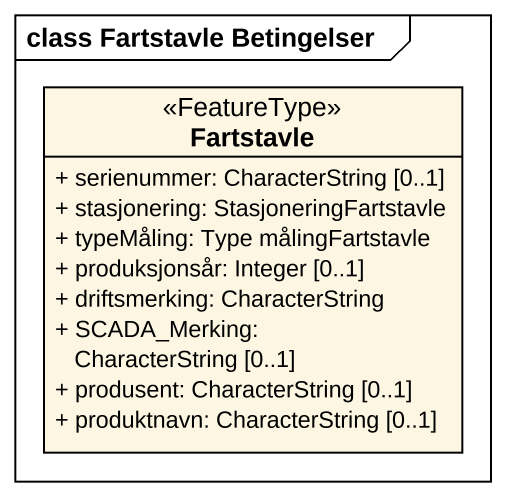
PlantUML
@startuml
mainframe class Fartstavle Betingelser
hide circle
hide empty members
skinparam classAttributeIconSize 0
class Fartstavle <<FeatureType>> {
  + serienummer: CharacterString [0..1]
  + stasjonering: StasjoneringFartstavle
  + typeMåling: Type målingFartstavle
  + produksjonsår: Integer [0..1]
  + driftsmerking: CharacterString
  + SCADA_Merking: CharacterString [0..1]
  + produsent: CharacterString [0..1]
  + produktnavn: CharacterString [0..1]
}
@enduml
